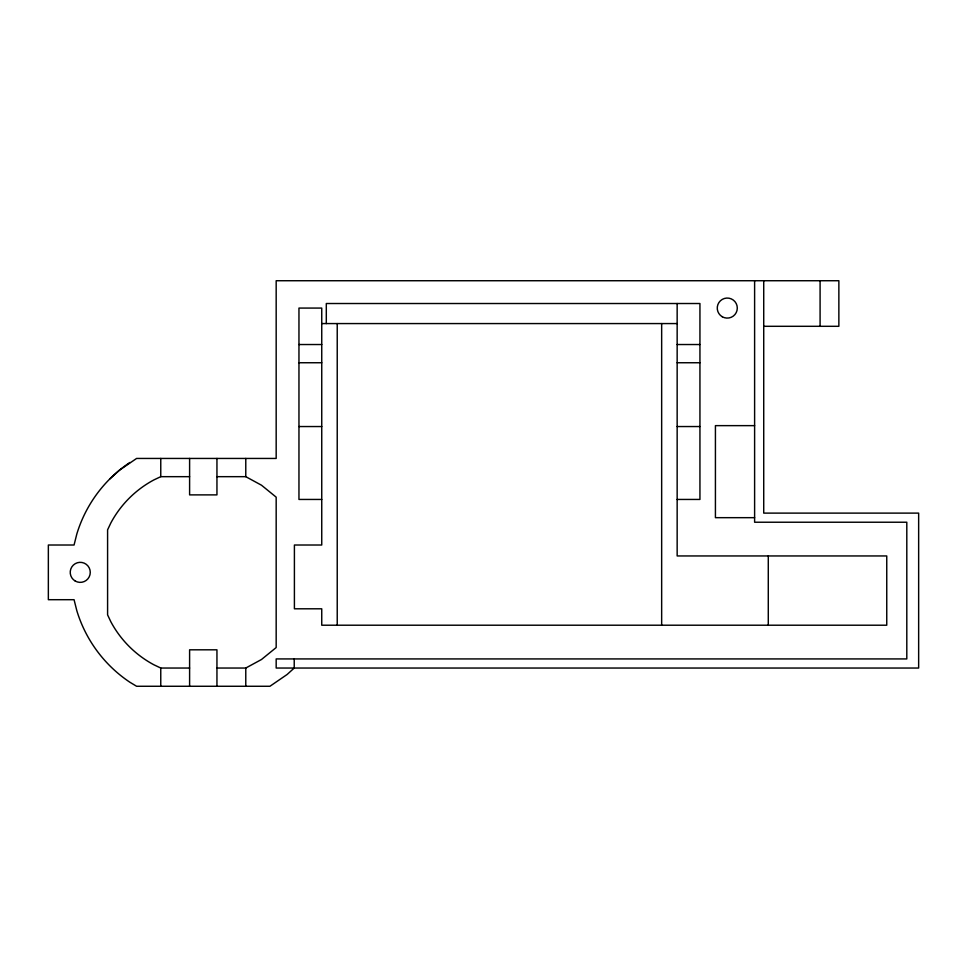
<?xml version="1.0" encoding="UTF-8"?>
<svg xmlns="http://www.w3.org/2000/svg" width="967" height="967" viewBox="0 0 967 967"><rect width="100%" height="100%" fill="white"/><g stroke="black" fill="none" stroke-linecap="round" stroke-linejoin="round"><path stroke-width="1.45" d="M109.839 478.919L119.449 470.204L136.601 458.443L276.175 458.443L276.175 280.732L838.86 280.732L838.86 326.302L763.725 326.302M189.605 476.671L160.764 476.671L153.874 479.922A104.799 104.799 0 0 0 110.842 522.954L107.591 529.843L107.591 614.855L110.842 621.757A104.799 104.799 0 0 0 153.874 664.776L160.764 668.04L189.605 668.04M216.946 668.04L245.775 668.04L261.501 659.494L276.175 647.552L276.175 497.159L261.501 485.216L245.775 476.671L216.946 476.671M321.745 323.57L677.154 323.57M298.96 344.53L321.745 344.53M677.154 344.53L699.939 344.53M298.96 362.746L321.745 362.746M677.154 362.746L699.939 362.746M754.611 425.637L715.423 425.637L715.423 517.671L754.611 517.671M298.96 426.544L321.745 426.544M677.154 426.544L699.939 426.544M321.745 499.443L298.96 499.443L298.96 308.074L321.745 308.074L321.745 545.013L294.403 545.013L294.403 608.799L321.745 608.799L321.745 625.214L886.751 625.214L886.751 555.952L677.154 555.952L677.154 303.517M677.154 499.443L699.939 499.443L699.939 303.517L326.302 303.517L326.302 323.57M820.089 280.732L820.089 326.302M768.282 555.952L768.282 625.214M763.725 280.732L763.725 513.114L918.65 513.114L918.65 668.04L276.175 668.04L276.175 658.926L906.804 658.926L906.804 522.228L754.611 522.228L754.611 280.732M661.658 323.57L661.658 625.214M337.229 323.57L337.229 625.214M294.222 658.926L294.222 668.04L287.102 674.495L269.938 686.268L136.601 686.268L129.856 682.218A132.141 132.141 0 0 1 76.828 610.709L74.06 599.697L48.35 599.697L48.35 545.013L74.06 545.013L76.828 533.989A132.141 132.141 0 0 1 129.856 462.48M245.775 458.443L245.775 476.671M245.775 668.04L245.775 686.268M216.946 458.443L216.946 494.886L189.605 494.886L189.605 458.443M216.946 686.268L216.946 649.812L189.605 649.812L189.605 686.268M160.764 458.443L160.764 476.671M160.764 668.04L160.764 686.268M75.233 581.034A10.021 10.021 0 0 0 90.269 572.355A10.021 10.021 0 0 0 75.233 563.676A10.021 10.021 0 0 0 75.233 581.034M722.264 316.753A10.021 10.021 0 0 0 737.301 308.074A10.021 10.021 0 0 0 722.264 299.395A10.021 10.021 0 0 0 722.264 316.753"/></g></svg>
